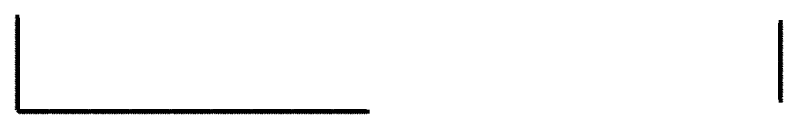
# Model space of a CAD drawing. Header units: millimetres. Extents: x -153298 to 620751, y -313239 to 250031.
# Drawn here: x -30425 to -2036, y 56617 to 60257 of the extents above; entities that cross this region are included whole.
import ezdxf

# ---------------------------------------------------------------- set-up
doc = ezdxf.new("R2010")
doc.units = ezdxf.units.MM
doc.linetypes.add('CENTER', pattern=[2, 1.25, -0.25, 0.25, -0.25])
for name, color, linetype in [('010 - ASPG_ACCESSORIES_MAIN_COLOR_1', 1, 'Continuous'), ('010 - ASPG_EXTR_MAIN_COLOR_2', 2, 'Continuous'), ('010 - ASPG_FASTERN_MAIN_COLOR_1', 1, 'Continuous'), ('010 - ASPG_FASTERN_SUB_COLOR_1', 2, 'Continuous'), ('010 - ASPG_FASTERN_SYMBOL_', 251, 'Continuous'), ('010 - ASPG_FRAMING_CUT_COLOR_4', 4, 'Continuous'), ('010 - ASPG_FRAMING_DEF_SUB', 250, 'Continuous'), ('010 - ASPG_FRAMING_HATCH_', 251, 'Continuous'), ('010 - ASPG_FRAMING_MAIN_COLOR_2', 2, 'Continuous'), ('010 - ASPG_FRAMING_SUB_COLOR_2', 2, 'Continuous'), ('010 - ASPG_FRAMING_WIPEOUT_', 250, 'Continuous'), ('BOLT & SCREW', 251, 'Continuous')]:
    doc.layers.add(name, color=color, linetype=linetype)
doc.layers.add('010 - ASPG_EXTR_DEF_SUB', color=250, linetype='Continuous', plot=False)
doc.layers.add('010 - ASPG_FASTERN_DEF_SUB', color=250, linetype='Continuous', plot=False)
doc.layers.add('12-GRID', color=1, linetype='CENTER', lineweight=13)
doc.layers.add('SCREW', color=8, linetype='Continuous', lineweight=5)
pattern_1 = [(270, (1257419.24324, -520041.6224), (0.65495992507, -1.1344238721), [0.7562825814, -1.5125651628]), (30, (1257419.24324, -520041.6224), (0.65495992936, 1.1344238696), [0.7562825814, -1.5125651628]), (330, (1257419.24324, -520041.6224), (1.30991985442, -2.48e-09), [-1.5125651628, 0.7562825814])]
pattern_2 = [(315, (1257419.4929, -520021.6224), (1.3369313545, 1.3369313545), []), (45, (1257419.4929, -520021.6224), (-1.3369313545, 1.3369313545), [])]
pattern_3 = [(270, (1257419.4425, -520043.9224), (0.65495992507, -1.1344238721), [0.7562825814, -1.5125651628]), (30, (1257419.4425, -520043.9224), (0.65495992936, 1.1344238696), [0.7562825814, -1.5125651628]), (330, (1257419.4425, -520043.9224), (1.30991985442, -2.48e-09), [-1.5125651628, 0.7562825814])]
pattern_4 = [(315, (1257419.1929, -520023.9224), (1.3369313545, 1.3369313545), []), (45, (1257419.1929, -520023.9224), (-1.3369313545, 1.3369313545), [])]

# ---------------------------------------------------------------- blocks, each defined once
blk = doc.blocks.new('*U6143')
at = {"layer": '12-GRID', "color": 8, "linetype": 'CENTER'}
for p, q in [((0, -6), (0, 2)), ((-4, -2), (4, -2))]:
    blk.add_line(p, q, dxfattribs=at)
at = {"layer": 'BOLT & SCREW'}
for p, q in [((-1, -2), (-2, -2)), ((-1, -2), (-2, -2)), ((0, -2), (-1, -2)), ((0, -2), (-1, -2)), ((0, -1), (0, 0)), ((0, -1), (0, 0)), ((0, -2), (0, -1)), ((0, -2), (0, -1)), ((0, -2), (1, -2)), ((0, -3), (0, -2)), ((0, -2), (0, -3)), ((0, -2), (1, -2)), ((0, -3), (0, -4)), ((0, -3), (0, -4)), ((1, -2), (2, -2)), ((1, -2), (2, -2))]:
    blk.add_line(p, q, dxfattribs=at)
for points in [[(-2, -2), (-1, -2, 0.414214), (0, -1), (0, 0), (0, 0), (0, -1, 0.414214), (1, -2), (2, -2), (2, -2), (1, -2, 0.414214), (0, -3), (0, -4), (0, -4), (0, -3, 0.414214), (-1, -2), (-2, -2)], [(0, -2, -0.414214), (0, -2), (1, -2), (1, -2), (0, -2, -0.414214), (0, -2), (0, -1), (0, -1), (0, -2, -0.414214), (0, -2), (-1, -2), (-1, -2), (0, -2, -0.414214), (0, -2), (0, -3), (0, -3)]]:
    blk.add_lwpolyline(points, format="xyb", close=True, dxfattribs=at)
blk.add_circle((0, -2), 3.5, dxfattribs=at)
blk = doc.blocks.new('000_ASPG_TYP_FILES_20260218-010703_FRAME_EXTR_')
at = {"layer": '010 - ASPG_FRAMING_HATCH_'}
h = blk.add_hatch(dxfattribs=at)
h.set_pattern_fill('ANSI32', color=256, scale=0.1, angle=180)
edge = h.paths.add_edge_path()
edge.add_line((2, 16), (2, 2))
edge.add_line((2, 2), (40, 2))
edge.add_arc((40, 2), 0.3, 0, 90, ccw=False)
edge.add_line((40, 2), (40, 0))
edge.add_arc((40, 0), 0.3, -90, 0, ccw=False)
edge.add_line((40, 0), (0, 0))
edge.add_arc((0, 0), 0.3, 180, 270, ccw=False)
edge.add_line((0, 0), (0, 18))
edge.add_arc((0, 18), 0.3, 90, 180, ccw=False)
edge.add_line((0, 18), (23, 18))
edge.add_arc((23, 19), 0.5, 270, 380.2095)
edge.add_arc((26, 20), 3.35, 182.0638, 200.2095, ccw=False)
edge.add_arc((24, 20), 0.76, 2.0638, 182.0638, ccw=False)
edge.add_arc((26, 20), 1.83, 182.0638, 447.9362)
edge.add_arc((26, 22), 0.76, 87.9362, 267.9362, ccw=False)
edge.add_arc((26, 20), 3.35, 69.7905, 87.9362, ccw=False)
edge.add_arc((27, 23), 0.5, 249.7905, 360)
edge.add_line((28, 23), (28, 27))
edge.add_line((28, 27), (28, 27))
edge.add_line((28, 27), (28, 28))
edge.add_line((28, 28), (28, 39))
edge.add_line((28, 39), (28, 39))
edge.add_line((28, 39), (28, 40))
edge.add_line((28, 40), (28, 43))
edge.add_arc((27, 43), 0.5, 0, 110.2095)
edge.add_arc((26, 46), 3.35, 272.0638, 290.2095, ccw=False)
edge.add_arc((26, 44), 0.76, 92.0638, 272.0638, ccw=False)
edge.add_arc((26, 46), 1.83, 272.0638, 537.9362)
edge.add_arc((24, 47), 0.76, 177.9362, 357.9362, ccw=False)
edge.add_arc((26, 46), 3.35, 159.7905, 177.9362, ccw=False)
edge.add_arc((23, 48), 0.5, 339.7905, 450)
edge.add_line((23, 48), (0, 48))
edge.add_arc((0, 49), 0.3, 180, 270, ccw=False)
edge.add_line((0, 49), (0, 60))
edge.add_arc((0, 60), 0.3, 90, 180, ccw=False)
edge.add_line((0, 60), (5, 60))
edge.add_line((5, 60), (5, 65))
edge.add_arc((5, 65), 0.3, 90, 180, ccw=False)
edge.add_line((5, 65), (30, 65))
edge.add_line((30, 65), (30, 64))
edge.add_arc((30, 64), 0.3, -90, 0, ccw=False)
edge.add_line((30, 63), (7, 63))
edge.add_arc((7, 63), 0.3, 90, 180)
edge.add_line((7, 63), (7, 58))
edge.add_line((7, 58), (2, 58))
edge.add_arc((2, 58), 0.3, 90, 180)
edge.add_line((2, 58), (2, 51))
edge.add_arc((2, 51), 0.3, 180, 270)
edge.add_line((2, 50), (30, 50))
edge.add_arc((30, 50), 0.3, 0, 90, ccw=False)
edge.add_line((30, 50), (30, 27))
edge.add_line((30, 27), (30, 16))
edge.add_arc((30, 16), 0.3, -90, 0, ccw=False)
edge.add_line((30, 16), (2, 16))
at = {"layer": '010 - ASPG_FRAMING_CUT_COLOR_4'}
blk.add_lwpolyline([(2, 16), (2, 2), (40, 2, -0.414214), (40, 2), (40, 0, -0.414214), (40, 0), (0, 0, -0.414214), (0, 0), (0, 18, -0.414214), (0, 18), (23, 18, 0.52173), (23, 19, -0.079342), (23, 20, -1), (24, 20, 2.296346), (26, 22, -1), (26, 23, -0.079342), (27, 23, 0.52173), (28, 23), (28, 27), (28, 27), (28, 28), (28, 39), (28, 39), (28, 40), (28, 43, 0.52173), (27, 43, -0.079342), (26, 43, -1), (26, 45, 2.296346), (24, 47, -1), (23, 47, -0.079342), (23, 48, 0.52173), (23, 48), (0, 48, -0.414214), (0, 49), (0, 60, -0.414214), (0, 60), (5, 60), (5, 65, -0.414214), (5, 65), (30, 65), (30, 64, -0.414214), (30, 63), (7, 63, 0.414214), (7, 63), (7, 58), (2, 58, 0.414214), (2, 58), (2, 51, 0.414214), (2, 50), (30, 50, -0.414214), (30, 50), (30, 27), (30, 16, -0.414214), (30, 16)], format="xyb", close=True, dxfattribs=at)
for p in [(26, 48), (26, 22)]:
    blk.add_blockref('*U6143', p)
blk = doc.blocks.new('*U6144')
at = {"layer": '010 - ASPG_FRAMING_HATCH_', "transparency": 33554585}
h = blk.add_hatch(dxfattribs=at)
h.set_pattern_fill('ANSI32', color=256, scale=0.25)
edge = h.paths.add_edge_path()
edge.add_line((2, -50), (2, -75))
edge.add_line((2, -75), (0, -75))
edge.add_line((0, -75), (0, -49))
edge.add_arc((1, -49), 1, 90, 180, ccw=False)
edge.add_line((1, -48), (63, -48))
edge.add_arc((63, -47), 1, 270, 360)
edge.add_line((64, -47), (64, 47))
edge.add_arc((63, 47), 1, 0, 90)
edge.add_line((63, 48), (1, 48))
edge.add_arc((1, 49), 1, 180, 270, ccw=False)
edge.add_line((0, 49), (0, 75))
edge.add_line((0, 75), (2, 75))
edge.add_line((2, 75), (2, 50))
edge.add_line((2, 50), (141, 50))
edge.add_line((141, 50), (141, 41))
edge.add_arc((140, 41), 1, 270, 360, ccw=False)
edge.add_line((140, 40), (132, 40))
edge.add_arc((132, 41), 1, 180, 270, ccw=False)
edge.add_line((131, 41), (131, 47))
edge.add_arc((130, 47), 1, 0, 90)
edge.add_line((130, 48), (67, 48))
edge.add_arc((67, 47), 1, 90, 180)
edge.add_line((66, 47), (66, -47))
edge.add_arc((67, -47), 1, 180, 270)
edge.add_line((67, -48), (130, -48))
edge.add_arc((130, -47), 1, 270, 360)
edge.add_line((131, -47), (131, -41))
edge.add_arc((132, -41), 1, 90, 180, ccw=False)
edge.add_line((132, -40), (140, -40))
edge.add_arc((140, -41), 1, 0, 90, ccw=False)
edge.add_line((141, -41), (141, -50))
edge.add_line((141, -50), (2, -50))
h.paths.add_polyline_path([(139, 48), (139, 42), (133, 42), (133, 48)], flags=16)
h.paths.add_polyline_path([(139, -48), (139, -42), (133, -42), (133, -48)], flags=16)
at = {"layer": '010 - ASPG_FRAMING_HATCH_'}
h = blk.add_hatch(dxfattribs=at)
h.set_pattern_fill('ANSI37', color=256, scale=0.595498, angle=-90)
h.set_pattern_definition(pattern_4)
edge = h.paths.add_edge_path()
edge.add_ellipse((12, 55), major_axis=(0, -5), ratio=0.644482, start_angle=180, end_angle=360, ccw=False)
edge.add_line((12, 60), (2, 60))
edge.add_arc((-8, 55), 11.1, -26.7963, 26.7963, ccw=False)
edge.add_line((2, 50), (12, 50))
h = blk.add_hatch(dxfattribs=at)
h.set_pattern_fill('HONEY', color=256, scale=0.238199, angle=-90)
h.set_pattern_definition(pattern_3)
edge = h.paths.add_edge_path()
edge.add_ellipse((12, 55), major_axis=(0, -5), ratio=0.644482, start_angle=0, end_angle=360, ccw=False)
h = blk.add_hatch(dxfattribs=at)
h.set_pattern_fill('HONEY', color=256, scale=0.238199, angle=-90)
h.set_pattern_definition(pattern_1)
edge = h.paths.add_edge_path()
edge.add_ellipse((58, 55), major_axis=(0, -5), ratio=0.644482, start_angle=0, end_angle=360)
h = blk.add_hatch(dxfattribs=at)
h.set_pattern_fill('ANSI37', color=256, scale=0.595498, angle=-90)
h.set_pattern_definition(pattern_2)
edge = h.paths.add_edge_path()
edge.add_ellipse((58, 55), major_axis=(0, -5), ratio=0.644482, start_angle=0, end_angle=180)
edge.add_line((58, 60), (62, 60))
edge.add_arc((62, 60), 0.3, -90, 0)
edge.add_line((62, 60), (62, 61))
edge.add_line((62, 61), (62, 62))
edge.add_line((62, 62), (62, 62))
edge.add_line((62, 62), (62, 63))
edge.add_line((62, 63), (62, 63))
edge.add_line((62, 63), (62, 64))
edge.add_line((62, 64), (62, 64))
edge.add_line((62, 64), (62, 65))
edge.add_line((62, 65), (63, 65))
edge.add_line((63, 65), (64, 66))
edge.add_line((64, 66), (64, 65))
edge.add_line((64, 65), (65, 66))
edge.add_line((65, 66), (65, 65))
edge.add_line((65, 65), (66, 66))
edge.add_line((66, 66), (66, 65))
edge.add_line((66, 65), (67, 65))
edge.add_arc((67, 65), 0.3, -90, 0)
edge.add_line((67, 65), (67, 60))
edge.add_arc((77, 55), 11.1, 153.2037, 206.7963)
edge.add_line((67, 50), (58, 50))
h = blk.add_hatch(dxfattribs=at)
h.set_pattern_fill('ANSI37', color=256, scale=0.595498, angle=-90)
h.set_pattern_definition(pattern_4)
edge = h.paths.add_edge_path()
edge.add_ellipse((12, -55), major_axis=(0, 5), ratio=0.644482, start_angle=0, end_angle=180)
edge.add_line((12, -60), (2, -60))
edge.add_arc((-8, -55), 11.1, 333.2037, 386.7963)
edge.add_line((2, -50), (12, -50))
h = blk.add_hatch(dxfattribs=at)
h.set_pattern_fill('HONEY', color=256, scale=0.238199, angle=-90)
h.set_pattern_definition(pattern_3)
edge = h.paths.add_edge_path()
edge.add_ellipse((12, -55), major_axis=(0, 5), ratio=0.644482, start_angle=0, end_angle=360)
h = blk.add_hatch(dxfattribs=at)
h.set_pattern_fill('HONEY', color=256, scale=0.238199, angle=-90)
h.set_pattern_definition(pattern_1)
edge = h.paths.add_edge_path()
edge.add_ellipse((58, -55), major_axis=(0, 5), ratio=0.644482, start_angle=0, end_angle=360, ccw=False)
h = blk.add_hatch(dxfattribs=at)
h.set_pattern_fill('ANSI37', color=256, scale=0.595498, angle=-90)
h.set_pattern_definition(pattern_2)
edge = h.paths.add_edge_path()
edge.add_ellipse((58, -55), major_axis=(0, 5), ratio=0.644482, start_angle=180, end_angle=360, ccw=False)
edge.add_line((58, -60), (62, -60))
edge.add_arc((62, -60), 0.3, 360, 450, ccw=False)
edge.add_line((62, -60), (62, -61))
edge.add_line((62, -61), (62, -62))
edge.add_line((62, -62), (62, -62))
edge.add_line((62, -62), (62, -63))
edge.add_line((62, -63), (62, -63))
edge.add_line((62, -63), (62, -64))
edge.add_line((62, -64), (62, -64))
edge.add_line((62, -64), (62, -65))
edge.add_line((62, -65), (63, -65))
edge.add_line((63, -65), (64, -66))
edge.add_line((64, -66), (64, -65))
edge.add_line((64, -65), (65, -66))
edge.add_line((65, -66), (65, -65))
edge.add_line((65, -65), (66, -66))
edge.add_line((66, -66), (66, -65))
edge.add_line((66, -65), (67, -65))
edge.add_arc((67, -65), 0.3, 360, 450, ccw=False)
edge.add_line((67, -65), (67, -60))
edge.add_arc((77, -55), 11.1, 153.2037, 206.7963, ccw=False)
edge.add_line((67, -50), (58, -50))
at = {"layer": '010 - ASPG_FASTERN_DEF_SUB'}
blk.add_point((0, 0), dxfattribs=at)
at = {"layer": '010 - ASPG_FRAMING_CUT_COLOR_4'}
blk.add_lwpolyline([(2, -50), (2, -75), (0, -75), (0, -49, -0.414214), (1, -48), (63, -48, 0.414214), (64, -47), (64, 47, 0.414214), (63, 48), (1, 48, -0.414214), (0, 49), (0, 75), (2, 75), (2, 50), (141, 50), (141, 41, -0.414214), (140, 40), (132, 40, -0.414214), (131, 41), (131, 47, 0.414214), (130, 48), (67, 48, 0.414214), (66, 47), (66, -47, 0.414214), (67, -48), (130, -48, 0.414214), (131, -47), (131, -41, -0.414214), (132, -40), (140, -40, -0.414214), (141, -41), (141, -50)], format="xyb", close=True, dxfattribs=at)
for points in [[(139, 48), (139, 42), (133, 42), (133, 48)], [(139, -48), (139, -42), (133, -42), (133, -48)]]:
    blk.add_lwpolyline(points, close=True, dxfattribs=at)
at = {"layer": '010 - ASPG_FRAMING_DEF_SUB', "transparency": 33554508}
blk.add_line((136, 0), (-5, 0), dxfattribs=at)
at = {"layer": '010 - ASPG_FRAMING_DEF_SUB', "transparency": 33554457}
for points in [[(2, 50), (15, 50), (15, 60), (2, 60)], [(54, 50), (67, 50), (67, 66), (54, 66)], [(2, -50), (15, -50), (15, -60), (2, -60)], [(54, -50), (67, -50), (67, -66), (54, -66)]]:
    blk.add_lwpolyline(points, close=True, dxfattribs=at)
at = {"layer": '010 - ASPG_FRAMING_SUB_COLOR_2'}
for points in [[(12, 50), (2, 50, 0.238199), (2, 60), (12, 60)], [(58, 50), (67, 50, -0.238199), (67, 60), (67, 65, -0.414214), (67, 65), (66, 65), (66, 66), (65, 65), (65, 66), (64, 65), (64, 66), (63, 65), (62, 65), (62, 64), (62, 64), (62, 63), (62, 63), (62, 62), (62, 62), (62, 61), (62, 60, -0.414214), (62, 60), (58, 60)], [(12, -50), (2, -50, -0.238199), (2, -60), (12, -60)], [(58, -50), (67, -50, 0.238199), (67, -60), (67, -65, 0.414214), (67, -65), (66, -65), (66, -66), (65, -65), (65, -66), (64, -65), (64, -66), (63, -65), (62, -65), (62, -64), (62, -64), (62, -63), (62, -63), (62, -62), (62, -62), (62, -61), (62, -60, 0.414214), (62, -60), (58, -60)]]:
    blk.add_lwpolyline(points, format="xyb", dxfattribs=at)
at = {"layer": '010 - ASPG_FRAMING_SUB_COLOR_2', "extrusion": (0, 0, -1)}
for centre, major_axis in [((12, 55), (0, -5)), ((58, -55), (0, 5))]:
    blk.add_ellipse(centre, major_axis=major_axis, ratio=0.644482, dxfattribs=at)
at = {"layer": '010 - ASPG_FRAMING_SUB_COLOR_2'}
for centre, major_axis in [((58, 55), (0, -5)), ((12, -55), (0, 5))]:
    blk.add_ellipse(centre, major_axis=major_axis, ratio=0.644482, dxfattribs=at)
blk = doc.blocks.new('PZG35-9D5')
at = {"layer": '010 - ASPG_FASTERN_SUB_COLOR_1', "color": 8}
for p, q in [((-1, 0), (-1, -1)), ((1, 0), (1, -1)), ((-2, -1), (-1, -2)), ((-2, -1), (-1, -1)), ((-2, -1), (2, -1)), ((-2, -3), (2, -2)), ((-2, -3), (-1, -2)), ((-2, -3), (-1, -3)), ((-2, -4), (-1, -4)), ((-2, -4), (-1, -4)), ((-2, -4), (-1, -4)), ((-1, -1), (1, -1)), ((-1, -2), (1, -1)), ((-1, -2), (-1, -2)), ((-1, -2), (1, -2)), ((-1, -3), (-1, -4)), ((-1, -3), (1, -3)), ((-1, -4), (-1, -8)), ((-1, -4), (-1, -4)), ((-1, -4), (-1, -4)), ((0, -10), (-1, -8)), ((0, -10), (1, -8)), ((1, -1), (1, -2)), ((2, -1), (1, -1)), ((2, -1), (1, -1)), ((2, -2), (1, -2)), ((2, -2), (1, -3)), ((1, -3), (1, -3)), ((1, -3), (1, -3)), ((2, -4), (1, -3)), ((1, -4), (1, -4)), ((1, -4), (2, -4)), ((1, -4), (1, -4)), ((1, -5), (1, -4)), ((2, -5), (1, -4)), ((2, -4), (1, -4)), ((1, -5), (1, -8)), ((1, -5), (2, -5)), ((1, -5), (1, -5)), ((2, -5), (1, -5))]:
    blk.add_line(p, q, dxfattribs=at)
blk.add_lwpolyline([(0, -10), (1, -5), (1, -4, 0.417657), (0, -3, 0.108102), (-1, -4), (-1, -5)], format="xyb", dxfattribs=at)
at = {"layer": '010 - ASPG_FASTERN_SYMBOL_'}
blk.add_line((0, 4), (0, -11), dxfattribs=at)
blk = doc.blocks.new('*U4841')
at = {"layer": '010 - ASPG_FASTERN_MAIN_COLOR_1'}
blk.add_lwpolyline([(3, 2, 0.09906), (1, 3), (1, 2), (-1, 2), (-1, 3, 0.09906), (-3, 2, 0.266588), (-4, 1), (-4, 0, 0.414214), (-3, 0), (3, 0, 0.414214), (3, 0), (3, 1, 0.266588)], format="xyb", close=True, dxfattribs=at)
at = {"layer": 'SCREW'}
blk.add_blockref('PZG35-9D5', (0, 0), dxfattribs=at)
blk = doc.blocks.new('*U4840')
blk.add_point((0, 0))
at = {"layer": '010 - ASPG_ACCESSORIES_MAIN_COLOR_1'}
blk.add_lwpolyline([(-40, -1, 0.414214), (-40, -1), (-40, -7, 0.57735), (-40, -8), (-37, -6, 0.767327), (-37, -5), (-38, -5, -0.414214), (-38, -5), (-38, -3, -0.414214), (-38, -3), (-32, -3, -0.388879), (-32, -3), (-32, -4, 0.388879), (-31, -5), (-30, -5, 0.414214), (-30, -4), (-30, -3, -0.414214), (-30, -3), (0, -3, -0.378969), (3, -5), (8, -43, 0.446593), (12, -45, -0.489802), (16, -49), (16, -49, -0.18248), (16, -50, -0.267949), (15, -50, 1.122115), (15, -52, 0.405004), (18, -49), (18, -49, 0.489805), (11, -43, -0.446597), (10, -42), (5, -1, 0.364176), (5, -1)], format="xyb", close=True, dxfattribs=at)
at = {"layer": '010 - ASPG_EXTR_DEF_SUB'}
blk.add_point((-40, 0), dxfattribs=at)
at = {"layer": '010 - ASPG_EXTR_MAIN_COLOR_2'}
blk.add_lwpolyline([(11, -48), (11, -47), (12, -48), (12, -47, -0.535538), (14, -49, 0.991572), (16, -50, 1.157025), (9, -49, -0.688558), (8, -49), (-17, -22), (-32, -6), (-32, -3, 0.414312), (-33, -3), (-38, -3, 0.414116), (-38, -3), (-38, -4, 0.414214), (-38, -5), (-36, -5, -0.205895), (-36, -5), (33, -77), (43, -77, 0.668179), (43, -77), (41, -74, 0.668179), (40, -74), (40, -76), (34, -76), (12, -53, -0.558354), (12, -52, 0.766275), (12, -50, -0.438583), (11, -48)], format="xyb", close=True, dxfattribs=at)
at = {"layer": 'SCREW', "rotation": 180}
for p in [(-22, -2), (-8, -2)]:
    blk.add_blockref('*U4841', p, dxfattribs=at)
blk = doc.blocks.new('000_ASPG_TYP_FILES_FRAMING_EXTR_BREAKLINE_TYPE_2')
at = {"layer": '010 - ASPG_FRAMING_HATCH_', "transparency": 33554585}
h = blk.add_hatch(dxfattribs=at)
h.set_pattern_fill('ANSI32', color=256, scale=0.25)
h.paths.add_polyline_path([(131, 91, 0.414214), (132, 90), (140, 90, 0.414214), (141, 91), (141, 100), (2, 100), (2, 125), (0, 125), (0, 99, 0.414214), (1, 98), (63, 98, -0.414214), (64, 97), (64, 3, -0.414214), (63, 2), (0, 2), (0, 0), (141, 0), (141, 9, 0.414214), (140, 10), (132, 10, 0.414214), (131, 9), (131, 3, -0.414214), (130, 2), (67, 2, -0.414214), (66, 3), (66, 97, -0.414214), (67, 98), (130, 98, -0.414214), (131, 97)])
h.paths.add_polyline_path([(133, 92), (133, 98), (139, 98), (139, 92)], flags=16)
h.paths.add_polyline_path([(133, 8), (139, 8), (139, 2), (133, 2)], flags=16)
at = {"layer": '010 - ASPG_FRAMING_HATCH_'}
h = blk.add_hatch(dxfattribs=at)
h.set_pattern_fill('ANSI37', color=256, scale=0.595498, angle=-90)
h.set_pattern_definition([(315, (1257419.1929, -519973.9224), (1.3369313545, 1.3369313545), []), (45, (1257419.1929, -519973.9224), (-1.3369313545, 1.3369313545), [])])
edge = h.paths.add_edge_path()
edge.add_ellipse((12, 105), major_axis=(0, -5), ratio=0.644482, start_angle=180, end_angle=360, ccw=False)
edge.add_line((12, 110), (2, 110))
edge.add_arc((-8, 105), 11.1, -26.7963, 26.7963, ccw=False)
edge.add_line((2, 100), (12, 100))
h = blk.add_hatch(dxfattribs=at)
h.set_pattern_fill('HONEY', color=256, scale=0.238199, angle=-90)
h.set_pattern_definition([(270, (1257419.4425, -519993.9224), (0.65495992507, -1.1344238721), [0.7562825814, -1.5125651628]), (30, (1257419.4425, -519993.9224), (0.65495992936, 1.1344238696), [0.7562825814, -1.5125651628]), (330, (1257419.4425, -519993.9224), (1.30991985442, -2.48e-09), [-1.5125651628, 0.7562825814])])
edge = h.paths.add_edge_path()
edge.add_ellipse((12, 105), major_axis=(0, -5), ratio=0.644482, start_angle=0, end_angle=360, ccw=False)
h = blk.add_hatch(dxfattribs=at)
h.set_pattern_fill('HONEY', color=256, scale=0.238199, angle=-90)
h.set_pattern_definition([(270, (1257419.24324, -519991.6224), (0.65495992507, -1.1344238721), [0.7562825814, -1.5125651628]), (30, (1257419.24324, -519991.6224), (0.65495992936, 1.1344238696), [0.7562825814, -1.5125651628]), (330, (1257419.24324, -519991.6224), (1.30991985442, -2.48e-09), [-1.5125651628, 0.7562825814])])
edge = h.paths.add_edge_path()
edge.add_ellipse((58, 105), major_axis=(0, -5), ratio=0.644482, start_angle=0, end_angle=360)
h = blk.add_hatch(dxfattribs=at)
h.set_pattern_fill('ANSI37', color=256, scale=0.595498, angle=-90)
h.set_pattern_definition([(315, (1257419.4929, -519971.6224), (1.3369313545, 1.3369313545), []), (45, (1257419.4929, -519971.6224), (-1.3369313545, 1.3369313545), [])])
edge = h.paths.add_edge_path()
edge.add_ellipse((58, 105), major_axis=(0, -5), ratio=0.644482, start_angle=0, end_angle=180)
edge.add_line((58, 110), (62, 110))
edge.add_arc((62, 110), 0.3, -90, 0)
edge.add_line((62, 110), (62, 111))
edge.add_line((62, 111), (62, 112))
edge.add_line((62, 112), (62, 112))
edge.add_line((62, 112), (62, 113))
edge.add_line((62, 113), (62, 113))
edge.add_line((62, 113), (62, 114))
edge.add_line((62, 114), (62, 114))
edge.add_line((62, 114), (62, 115))
edge.add_line((62, 115), (63, 115))
edge.add_line((63, 115), (64, 116))
edge.add_line((64, 116), (64, 115))
edge.add_line((64, 115), (65, 116))
edge.add_line((65, 116), (65, 115))
edge.add_line((65, 115), (66, 116))
edge.add_line((66, 116), (66, 115))
edge.add_line((66, 115), (67, 115))
edge.add_arc((67, 115), 0.3, -90, 0)
edge.add_line((67, 115), (67, 110))
edge.add_arc((77, 105), 11.1, 153.2037, 206.7963)
edge.add_line((67, 100), (58, 100))
at = {"layer": '010 - ASPG_FRAMING_CUT_COLOR_4'}
blk.add_lwpolyline([(0, 0), (0, 2), (63, 2, 0.414214), (64, 3), (64, 97, 0.414214), (63, 98), (1, 98, -0.414214), (0, 99), (0, 125), (2, 125), (2, 100), (141, 100), (141, 91, -0.414214), (140, 90), (132, 90, -0.414214), (131, 91), (131, 97, 0.414214), (130, 98), (67, 98, 0.414214), (66, 97), (66, 3, 0.414214), (67, 2), (130, 2, 0.414214), (131, 3), (131, 9, -0.414214), (132, 10), (140, 10, -0.414214), (141, 9), (141, 0)], format="xyb", close=True, dxfattribs=at)
for points in [[(139, 98), (139, 92), (133, 92), (133, 98)], [(139, 2), (139, 8), (133, 8), (133, 2)]]:
    blk.add_lwpolyline(points, close=True, dxfattribs=at)
at = {"layer": '010 - ASPG_FRAMING_DEF_SUB', "transparency": 33554457}
blk.add_line((0, 50), (141, 50), dxfattribs=at)
for points in [[(2, 100), (15, 100), (15, 110), (2, 110)], [(54, 100), (67, 100), (67, 116), (54, 116)]]:
    blk.add_lwpolyline(points, close=True, dxfattribs=at)
at = {"layer": '010 - ASPG_FRAMING_SUB_COLOR_2'}
for points in [[(12, 100), (2, 100, 0.238199), (2, 110), (12, 110)], [(58, 100), (67, 100, -0.238199), (67, 110), (67, 115, -0.414214), (67, 115), (66, 115), (66, 116), (65, 115), (65, 116), (64, 115), (64, 116), (63, 115), (62, 115), (62, 114), (62, 114), (62, 113), (62, 113), (62, 112), (62, 112), (62, 111), (62, 110, -0.414214), (62, 110), (58, 110)]]:
    blk.add_lwpolyline(points, format="xyb", dxfattribs=at)
at = {"layer": '010 - ASPG_FRAMING_SUB_COLOR_2', "extrusion": (0, 0, -1)}
blk.add_ellipse((12, 105), major_axis=(0, -5), ratio=0.644482, dxfattribs=at)
at = {"layer": '010 - ASPG_FRAMING_SUB_COLOR_2'}
blk.add_ellipse((58, 105), major_axis=(0, -5), ratio=0.644482, dxfattribs=at)
blk = doc.blocks.new('*U4846')
blk.add_wipeout([(1760, 4), (60, 4), (60, 69), (1760, 69)]).dxf.layer = '010 - ASPG_FRAMING_WIPEOUT_'
at = {"color": 1}
blk.add_point((60, 69), dxfattribs=at)
at = {"layer": '010 - ASPG_FRAMING_MAIN_COLOR_2'}
blk.add_lwpolyline([(1730, 69), (90, 69), (90, 6), (1730, 6)], close=True, dxfattribs=at)
at = {"layer": '010 - ASPG_FRAMING_SUB_COLOR_2'}
for points in [[(1760, 4), (60, 4), (60, 69), (1760, 69)], [(60, 2), (60, 4), (1760, 4), (1760, 2)]]:
    blk.add_lwpolyline(points, close=True, dxfattribs=at)
at = {"transparency": 33554559, "xscale": -1, "rotation": 270}
blk.add_blockref('*U6144', (0, 0), dxfattribs=at)
at = {"color": 1, "rotation": 180}
for p in [(92, 69), (157, 69), (222, 69), (287, 69), (352, 69), (417, 69), (482, 69), (547, 69), (612, 69), (677, 69), (742, 69), (807, 69), (872, 69), (937, 69), (1002, 69), (1067, 69), (1132, 69), (1197, 69), (1262, 69), (1327, 69), (1392, 69), (1457, 69), (1522, 69), (1587, 69), (1652, 69), (1717, 69)]:
    blk.add_blockref('*U4840', p, dxfattribs=at)
blk.add_blockref('000_ASPG_TYP_FILES_20260218-010703_FRAME_EXTR_', (60, 4))
at = {"xscale": -1}
blk.add_blockref('000_ASPG_TYP_FILES_20260218-010703_FRAME_EXTR_', (1760, 4), dxfattribs=at)
at = {"rotation": 89.99999999999999}
blk.add_blockref('000_ASPG_TYP_FILES_FRAMING_EXTR_BREAKLINE_TYPE_2', (1870, 0), dxfattribs=at)
blk = doc.blocks.new('*U4845')
blk.add_wipeout([(1615, 4), (60, 4), (60, 69), (1615, 69)]).dxf.layer = '010 - ASPG_FRAMING_WIPEOUT_'
at = {"color": 1}
blk.add_point((60, 69), dxfattribs=at)
at = {"layer": '010 - ASPG_FRAMING_MAIN_COLOR_2'}
blk.add_lwpolyline([(1585, 69), (90, 69), (90, 6), (1585, 6)], close=True, dxfattribs=at)
at = {"layer": '010 - ASPG_FRAMING_SUB_COLOR_2'}
for points in [[(1615, 4), (60, 4), (60, 69), (1615, 69)], [(60, 2), (60, 4), (1615, 4), (1615, 2)]]:
    blk.add_lwpolyline(points, close=True, dxfattribs=at)
at = {"transparency": 33554559, "xscale": -1, "rotation": 270}
blk.add_blockref('*U6144', (0, 0), dxfattribs=at)
at = {"color": 1, "xscale": -1, "rotation": 180}
for p in [(92, 69), (157, 69), (222, 69), (287, 69), (352, 69), (417, 69), (482, 69), (547, 69), (612, 69), (677, 69), (742, 69), (807, 69), (872, 69), (937, 69), (1002, 69), (1067, 69), (1132, 69), (1197, 69), (1262, 69), (1327, 69), (1392, 69), (1457, 69), (1522, 69), (1587, 69)]:
    blk.add_blockref('*U4840', p, dxfattribs=at)
blk.add_blockref('000_ASPG_TYP_FILES_20260218-010703_FRAME_EXTR_', (60, 4))
at = {"xscale": -1}
blk.add_blockref('000_ASPG_TYP_FILES_20260218-010703_FRAME_EXTR_', (1615, 4), dxfattribs=at)
blk = doc.blocks.new('*U4839')
blk.add_wipeout([(1440, 4), (60, 4), (60, 69), (1440, 69)]).dxf.layer = '010 - ASPG_FRAMING_WIPEOUT_'
at = {"color": 1}
blk.add_point((60, 69), dxfattribs=at)
at = {"layer": '010 - ASPG_FRAMING_MAIN_COLOR_2'}
blk.add_lwpolyline([(1410, 69), (90, 69), (90, 6), (1410, 6)], close=True, dxfattribs=at)
at = {"layer": '010 - ASPG_FRAMING_SUB_COLOR_2'}
for points in [[(1440, 4), (60, 4), (60, 69), (1440, 69)], [(60, 2), (60, 4), (1440, 4), (1440, 2)]]:
    blk.add_lwpolyline(points, close=True, dxfattribs=at)
at = {"transparency": 33554559, "xscale": -1, "rotation": 270}
for p in [(0, 0), (1500, 0)]:
    blk.add_blockref('*U6144', p, dxfattribs=at)
at = {"color": 1, "rotation": 180}
for p in [(92, 69), (157, 69), (222, 69), (287, 69), (352, 69), (417, 69), (482, 69), (547, 69), (612, 69), (677, 69), (742, 69), (807, 69), (872, 69), (937, 69), (1002, 69), (1067, 69), (1132, 69), (1197, 69), (1262, 69), (1327, 69), (1392, 69)]:
    blk.add_blockref('*U4840', p, dxfattribs=at)
blk.add_blockref('000_ASPG_TYP_FILES_20260218-010703_FRAME_EXTR_', (60, 4))
at = {"xscale": -1}
blk.add_blockref('000_ASPG_TYP_FILES_20260218-010703_FRAME_EXTR_', (1440, 4), dxfattribs=at)
blk = doc.blocks.new('*U4844')
blk.add_wipeout([(1166, 4), (60, 4), (60, 69), (1166, 69)]).dxf.layer = '010 - ASPG_FRAMING_WIPEOUT_'
at = {"color": 1}
blk.add_point((60, 69), dxfattribs=at)
at = {"layer": '010 - ASPG_FRAMING_MAIN_COLOR_2'}
blk.add_lwpolyline([(1136, 69), (90, 69), (90, 6), (1136, 6)], close=True, dxfattribs=at)
at = {"layer": '010 - ASPG_FRAMING_SUB_COLOR_2'}
for points in [[(1166, 4), (60, 4), (60, 69), (1166, 69)], [(60, 2), (60, 4), (1166, 4), (1166, 2)]]:
    blk.add_lwpolyline(points, close=True, dxfattribs=at)
at = {"transparency": 33554559, "xscale": -1, "rotation": 270}
blk.add_blockref('*U6144', (0, 0), dxfattribs=at)
at = {"color": 1, "rotation": 180}
for p in [(92, 69), (157, 69), (222, 69), (287, 69), (352, 69), (417, 69), (482, 69), (547, 69), (612, 69), (677, 69), (742, 69), (807, 69), (872, 69), (937, 69), (1002, 69), (1067, 69), (1132, 69)]:
    blk.add_blockref('*U4840', p, dxfattribs=at)
blk.add_blockref('000_ASPG_TYP_FILES_20260218-010703_FRAME_EXTR_', (60, 4))
at = {"xscale": -1}
blk.add_blockref('000_ASPG_TYP_FILES_20260218-010703_FRAME_EXTR_', (1166, 4), dxfattribs=at)
blk = doc.blocks.new('*U4849')
blk.add_wipeout([(1230, 4), (60, 4), (60, 69), (1230, 69)]).dxf.layer = '010 - ASPG_FRAMING_WIPEOUT_'
at = {"color": 1}
blk.add_point((60, 69), dxfattribs=at)
at = {"layer": '010 - ASPG_FRAMING_MAIN_COLOR_2'}
blk.add_lwpolyline([(1200, 69), (90, 69), (90, 6), (1200, 6)], close=True, dxfattribs=at)
at = {"layer": '010 - ASPG_FRAMING_SUB_COLOR_2'}
for points in [[(1230, 4), (60, 4), (60, 69), (1230, 69)], [(60, 2), (60, 4), (1230, 4), (1230, 2)]]:
    blk.add_lwpolyline(points, close=True, dxfattribs=at)
at = {"transparency": 33554559, "xscale": -1, "rotation": 270}
blk.add_blockref('*U6144', (0, 0), dxfattribs=at)
at = {"color": 1, "xscale": -1, "rotation": 180}
for p in [(100, 69), (165, 69), (230, 69), (295, 69), (360, 69), (425, 69), (490, 69), (555, 69), (620, 69), (685, 69), (750, 69), (815, 69), (880, 69), (945, 69), (1010, 69), (1075, 69), (1140, 69), (1205, 69)]:
    blk.add_blockref('*U4840', p, dxfattribs=at)
blk.add_blockref('000_ASPG_TYP_FILES_20260218-010703_FRAME_EXTR_', (60, 4))
at = {"xscale": -1}
blk.add_blockref('000_ASPG_TYP_FILES_20260218-010703_FRAME_EXTR_', (1230, 4), dxfattribs=at)
at = {"rotation": 89.99999999999999}
blk.add_blockref('000_ASPG_TYP_FILES_FRAMING_EXTR_BREAKLINE_TYPE_2', (1340, 0), dxfattribs=at)
blk = doc.blocks.new('*U4848')
blk.add_wipeout([(1390, 4), (60, 4), (60, 69), (1390, 69)]).dxf.layer = '010 - ASPG_FRAMING_WIPEOUT_'
at = {"color": 1}
blk.add_point((60, 69), dxfattribs=at)
at = {"layer": '010 - ASPG_FRAMING_MAIN_COLOR_2'}
blk.add_lwpolyline([(1360, 69), (90, 69), (90, 6), (1360, 6)], close=True, dxfattribs=at)
at = {"layer": '010 - ASPG_FRAMING_SUB_COLOR_2'}
for points in [[(1390, 4), (60, 4), (60, 69), (1390, 69)], [(60, 2), (60, 4), (1390, 4), (1390, 2)]]:
    blk.add_lwpolyline(points, close=True, dxfattribs=at)
at = {"transparency": 33554559, "xscale": -1, "rotation": 270}
blk.add_blockref('*U6144', (0, 0), dxfattribs=at)
at = {"color": 1, "xscale": -1, "rotation": 180}
for p in [(100, 69), (165, 69), (230, 69), (295, 69), (360, 69), (425, 69), (490, 69), (555, 69), (620, 69), (685, 69), (750, 69), (815, 69), (880, 69), (945, 69), (1010, 69), (1075, 69), (1140, 69), (1205, 69), (1270, 69), (1335, 69)]:
    blk.add_blockref('*U4840', p, dxfattribs=at)
blk.add_blockref('000_ASPG_TYP_FILES_20260218-010703_FRAME_EXTR_', (60, 4))
at = {"xscale": -1}
blk.add_blockref('000_ASPG_TYP_FILES_20260218-010703_FRAME_EXTR_', (1390, 4), dxfattribs=at)
at = {"rotation": 89.99999999999999}
blk.add_blockref('000_ASPG_TYP_FILES_FRAMING_EXTR_BREAKLINE_TYPE_2', (1500, 0), dxfattribs=at)
blk = doc.blocks.new('*U4847')
blk.add_wipeout([(1390, 4), (60, 4), (60, 69), (1390, 69)]).dxf.layer = '010 - ASPG_FRAMING_WIPEOUT_'
at = {"color": 1}
blk.add_point((60, 69), dxfattribs=at)
at = {"layer": '010 - ASPG_FRAMING_MAIN_COLOR_2'}
blk.add_lwpolyline([(1360, 69), (90, 69), (90, 6), (1360, 6)], close=True, dxfattribs=at)
at = {"layer": '010 - ASPG_FRAMING_SUB_COLOR_2'}
for points in [[(1390, 4), (60, 4), (60, 69), (1390, 69)], [(60, 2), (60, 4), (1390, 4), (1390, 2)]]:
    blk.add_lwpolyline(points, close=True, dxfattribs=at)
at = {"transparency": 33554559, "xscale": -1, "rotation": 270}
blk.add_blockref('*U6144', (0, 0), dxfattribs=at)
at = {"color": 1, "rotation": 180}
for p in [(100, 69), (165, 69), (230, 69), (295, 69), (360, 69), (425, 69), (490, 69), (555, 69), (620, 69), (685, 69), (750, 69), (815, 69), (880, 69), (945, 69), (1010, 69), (1075, 69), (1140, 69), (1205, 69), (1270, 69), (1335, 69)]:
    blk.add_blockref('*U4840', p, dxfattribs=at)
blk.add_blockref('000_ASPG_TYP_FILES_20260218-010703_FRAME_EXTR_', (60, 4))
at = {"xscale": -1}
blk.add_blockref('000_ASPG_TYP_FILES_20260218-010703_FRAME_EXTR_', (1390, 4), dxfattribs=at)
at = {"rotation": 89.99999999999999}
blk.add_blockref('000_ASPG_TYP_FILES_FRAMING_EXTR_BREAKLINE_TYPE_2', (1500, 0), dxfattribs=at)
blk = doc.blocks.new('W-1-PP19-SE-0600-61-A_20260329-013529_ASPG_STEEL_CANOPY_PLAN')
for name, p, rotation in [('*U4846', (-1722, 2158), 90), ('*U4839', (875, 535), 180)]:
    blk.add_blockref(name, p, dxfattribs=dict(rotation=rotation))
at = {"xscale": -1, "rotation": 270}
blk.add_blockref('*U4848', (26373, 2328), dxfattribs=at)
for name, p, rotation in [('*U4847', (26373, 2328), 270), ('*U4839', (2375, 535), 180)]:
    blk.add_blockref(name, p, dxfattribs=dict(rotation=rotation))
at = {"xscale": -1.000000000000003, "rotation": 90}
blk.add_blockref('*U4845', (-1722, 2158), dxfattribs=at)
at = {"rotation": 180}
for name, p in [('*U4844', (-625, 535)), ('*U4839', (3875, 535))]:
    blk.add_blockref(name, p, dxfattribs=at)
blk.add_blockref('*U4839', (5375, 535), dxfattribs=at)
blk.add_blockref('*U4839', (6875, 535), dxfattribs=at)
blk.add_blockref('*U4839', (8375, 535), dxfattribs=at)
blk.add_blockref('*U4839', (9875, 535), dxfattribs=at)
at = {"xscale": -1, "rotation": 180}
blk.add_blockref('*U4849', (9875, 535), dxfattribs=at)

msp = doc.modelspace()

# ---------------------------------------------------------------- block references
at = {"color": 6}
msp.add_blockref('W-1-PP19-SE-0600-61-A_20260329-013529_ASPG_STEEL_CANOPY_PLAN', (-28556.1734, 56228.9631), dxfattribs=at)

doc.saveas('drawing.dxf')
